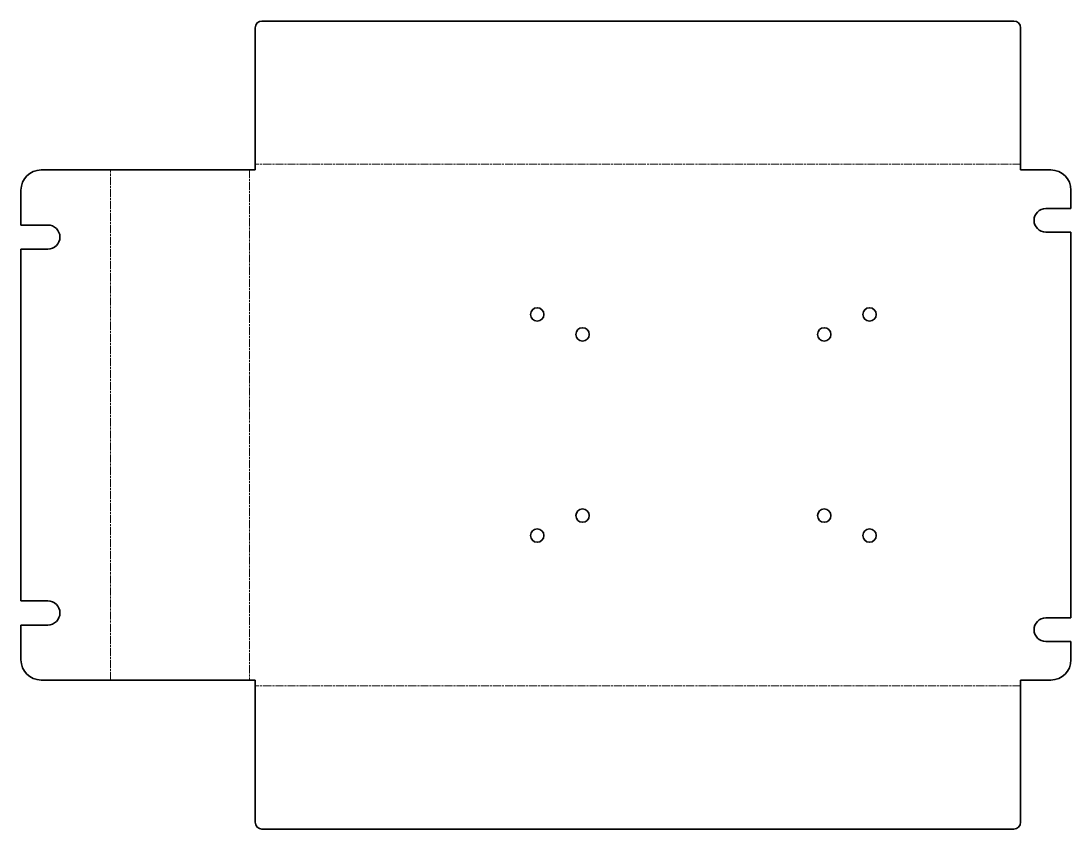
# Model space of a CAD drawing. Header units: inches. Extents: x 0 to 313, y 0 to 241.
import ezdxf

# ---------------------------------------------------------------- set-up
doc = ezdxf.new("R2010")
doc.units = ezdxf.units.IN
doc.header["$MEASUREMENT"] = 0
doc.linetypes.add('Chain', pattern=[13.68, 9.12, -1.14, 2.28, -1.14])
doc.layers.add('SIMUMAK Bend Centerline (ISO)', color=7, linetype='Chain', lineweight=9)
doc.layers.add('SIMUMAK Visible (ISO)', color=7, linetype='Continuous', lineweight=35)

# ---------------------------------------------------------------- blocks, each defined once
blk = doc.blocks.new('CD-IND-30-PRAB-02_Sheet_2_CD-IND-30-PRAB-02 (desplegada)')
at = {"layer": 'SIMUMAK Bend Centerline (ISO)', "ltscale": 0.263158}
for p, q in [((-129.7, -76), (-129.7, 76)), ((-88.3, 76), (-88.3, -76)), ((141.39, 77.7), (-86.61, 77.7)), ((141.39, -77.7), (-86.61, -77.7))]:
    blk.add_line(p, q, dxfattribs=at)
at = {"layer": 'SIMUMAK Visible (ISO)'}
for p, q in [((-84.61, 120.39), (139.39, 120.39)), ((-86.61, 76), (-86.61, 118.39)), ((141.39, 118.39), (141.39, 76)), ((-150.39, 76), (-86.61, 76)), ((150.39, 76), (141.39, 76)), ((-156.39, 70), (-156.39, 59.6)), ((156.39, 64.5), (156.39, 70)), ((148.89, 64.5), (156.39, 64.5)), ((-156.39, 59.6), (-148.39, 59.6)), ((156.39, 57.5), (148.89, 57.5)), ((156.39, -57.5), (156.39, 57.5)), ((-156.39, 52.4), (-156.39, -52.4)), ((-148.39, 52.4), (-156.39, 52.4)), ((-156.39, -52.4), (-148.39, -52.4)), ((148.89, -57.5), (156.39, -57.5)), ((-156.39, -59.6), (-156.39, -70)), ((-148.39, -59.6), (-156.39, -59.6)), ((156.39, -64.5), (148.89, -64.5)), ((156.39, -70), (156.39, -64.5)), ((-150.39, -76), (-86.61, -76)), ((-86.61, -118.39), (-86.61, -76)), ((141.39, -76), (150.39, -76)), ((141.39, -76), (141.39, -118.39)), ((139.39, -120.39), (-84.61, -120.39))]:
    blk.add_line(p, q, dxfattribs=at)
for centre in [(-2.61, 32.95), (96.39, 32.95), (10.89, 27), (82.89, 27), (10.89, -27), (82.89, -27), (-2.61, -32.95), (96.39, -32.95)]:
    blk.add_circle(centre, 2, dxfattribs=at)
at = {"layer": 'SIMUMAK Visible (ISO)', "extrusion": (0, 0, -1)}
for centre, radius, start, end in [((84.61, 118.39), 2, 0, 90), ((-139.39, 118.39), 2, 90, 180), ((150.39, 70), 6, 0, 90), ((-150.39, 70), 6, 90, 180), ((-148.89, 61), 3.5, 270, 90), ((148.39, 56), 3.6, 90, 270), ((148.39, -56), 3.6, 90, 270), ((-148.89, -61), 3.5, 270, 90), ((150.39, -70), 6, 270, 360), ((-150.39, -70), 6, 180, 270), ((84.61, -118.39), 2, 270, 0), ((-139.39, -118.39), 2, 180, 270)]:
    blk.add_arc(centre, radius, start, end, dxfattribs=at)

msp = doc.modelspace()

# ---------------------------------------------------------------- block references
msp.add_blockref('CD-IND-30-PRAB-02_Sheet_2_CD-IND-30-PRAB-02 (desplegada)', (156.39, 120.39))

doc.saveas('drawing.dxf')
